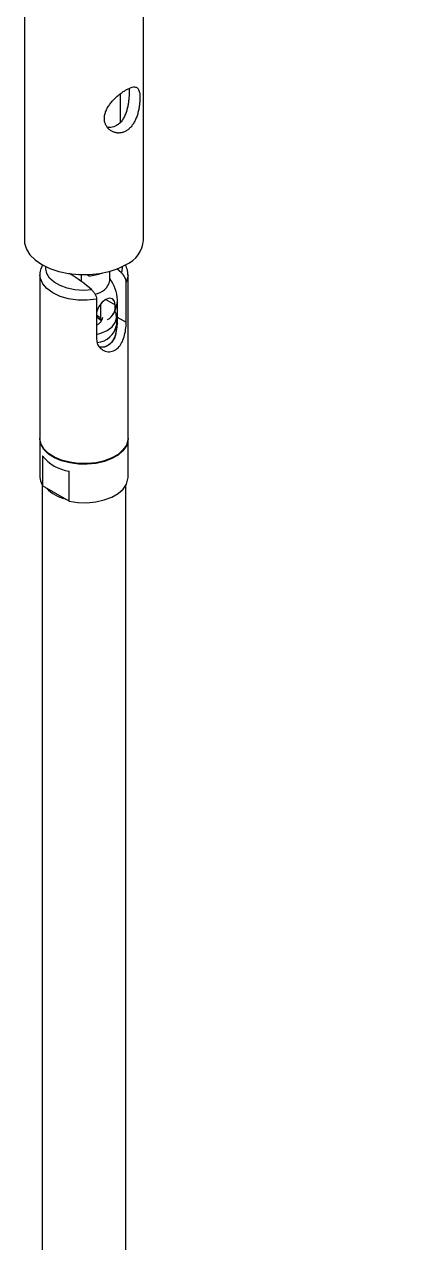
# Model space of a CAD drawing. Header units: millimetres. Extents: x 1036 to 1701, y -23 to 446.
# Drawn here: x 1476.3 to 1523.8, y 211.3 to 356.5 of the extents above; entities that cross this region are included whole.
import ezdxf

# ---------------------------------------------------------------- set-up
doc = ezdxf.new("R2010")
doc.units = ezdxf.units.MM
doc.layers.add('SolidLine', color=7, linetype='Continuous', lineweight=30)
pattern_1 = [(45, (588.481, 45.0295), (-2.245064, 2.245064), [])]

msp = doc.modelspace()

# ---------------------------------------------------------------- hatches: boundary and pattern name
at = {"layer": 'SolidLine', "linetype": 'Continuous', "lineweight": 18}
h = msp.add_hatch(dxfattribs=at)
h.set_pattern_fill('ANSI31', color=256, style=0)
h.set_pattern_definition(pattern_1)
edge = h.paths.add_edge_path(flags=0)
edge.add_spline(control_points=[(1522.6, 352), (1522.6, 352.04), (1522.6, 352.09), (1522.61, 352.13), (1522.63, 352.2), (1522.65, 352.26), (1522.69, 352.32), (1522.72, 352.38), (1522.77, 352.43), (1522.82, 352.47), (1522.87, 352.51), (1522.93, 352.55), (1522.99, 352.57), (1523.05, 352.59), (1523.12, 352.61), (1523.19, 352.61), (1523.25, 352.61), (1523.32, 352.6), (1523.39, 352.58), (1523.45, 352.56), (1523.51, 352.52), (1523.56, 352.48), (1523.62, 352.44), (1523.67, 352.39), (1523.7, 352.33), (1523.74, 352.27), (1523.77, 352.21), (1523.78, 352.14), (1523.8, 352.08), (1523.8, 352), (1523.8, 351.94), (1523.79, 351.87), (1523.77, 351.8), (1523.74, 351.74), (1523.71, 351.68), (1523.67, 351.62), (1523.63, 351.58), (1523.58, 351.53), (1523.52, 351.49), (1523.46, 351.46), (1523.41, 351.43), (1523.34, 351.41), (1523.27, 351.4), (1523.21, 351.39), (1523.14, 351.4), (1523.07, 351.41), (1523.01, 351.42), (1522.94, 351.45), (1522.89, 351.49), (1522.83, 351.52), (1522.78, 351.57), (1522.73, 351.62), (1522.69, 351.67), (1522.66, 351.74), (1522.63, 351.8), (1522.61, 351.86), (1522.6, 351.93), (1522.6, 352)], knot_values=[0, 0, 0, 0, 0.000128, 0.000128, 0.000128, 0.000333, 0.000333, 0.000333, 0.000536, 0.000536, 0.000536, 0.000738, 0.000738, 0.000738, 0.000939, 0.000939, 0.000939, 0.001141, 0.001141, 0.001141, 0.001345, 0.001345, 0.001345, 0.001551, 0.001551, 0.001551, 0.00176, 0.00176, 0.00176, 0.001967, 0.001967, 0.001967, 0.002172, 0.002172, 0.002172, 0.002374, 0.002374, 0.002374, 0.002575, 0.002575, 0.002575, 0.002776, 0.002776, 0.002776, 0.002979, 0.002979, 0.002979, 0.003184, 0.003184, 0.003184, 0.003389, 0.003389, 0.003389, 0.003596, 0.003596, 0.003596, 0.003802, 0.003802, 0.003802, 0.003802], weights=[1, 1, 1, 1, 1, 1, 1, 1, 1, 1, 1, 1, 1, 1, 1, 1, 1, 1, 1, 1, 1, 1, 1, 1, 1, 1, 1, 1, 1, 1, 1, 1, 1, 1, 1, 1, 1, 1, 1, 1, 1, 1, 1, 1, 1, 1, 1, 1, 1, 1, 1, 1, 1, 1, 1, 1, 1, 1], degree=3, periodic=0)
h = msp.add_hatch(dxfattribs=at)
h.set_pattern_fill('ANSI31', color=256, style=0)
h.set_pattern_definition(pattern_1)
edge = h.paths.add_edge_path(flags=0)
edge.add_spline(control_points=[(1522.6, 348.39), (1522.6, 348.43), (1522.6, 348.47), (1522.61, 348.51), (1522.63, 348.58), (1522.65, 348.64), (1522.69, 348.7), (1522.72, 348.76), (1522.77, 348.81), (1522.82, 348.85), (1522.87, 348.9), (1522.93, 348.93), (1522.99, 348.95), (1523.06, 348.98), (1523.12, 348.99), (1523.19, 348.99), (1523.26, 348.99), (1523.32, 348.98), (1523.39, 348.96), (1523.45, 348.94), (1523.51, 348.91), (1523.57, 348.86), (1523.62, 348.82), (1523.67, 348.77), (1523.7, 348.71), (1523.74, 348.66), (1523.77, 348.59), (1523.78, 348.52), (1523.8, 348.46), (1523.8, 348.39), (1523.8, 348.32), (1523.79, 348.25), (1523.77, 348.19), (1523.74, 348.12), (1523.71, 348.06), (1523.67, 348.01), (1523.63, 347.96), (1523.58, 347.91), (1523.52, 347.87), (1523.46, 347.84), (1523.4, 347.81), (1523.34, 347.79), (1523.27, 347.79), (1523.21, 347.78), (1523.14, 347.78), (1523.07, 347.79), (1523.01, 347.81), (1522.94, 347.84), (1522.88, 347.87), (1522.83, 347.91), (1522.77, 347.95), (1522.73, 348.01), (1522.69, 348.06), (1522.66, 348.12), (1522.63, 348.18), (1522.61, 348.25), (1522.6, 348.32), (1522.6, 348.39)], knot_values=[0, 0, 0, 0, 0.000128, 0.000128, 0.000128, 0.000332, 0.000332, 0.000332, 0.000535, 0.000535, 0.000535, 0.000737, 0.000737, 0.000737, 0.000939, 0.000939, 0.000939, 0.001141, 0.001141, 0.001141, 0.001345, 0.001345, 0.001345, 0.00155, 0.00155, 0.00155, 0.001757, 0.001757, 0.001757, 0.001964, 0.001964, 0.001964, 0.002168, 0.002168, 0.002168, 0.002371, 0.002371, 0.002371, 0.002572, 0.002572, 0.002572, 0.002774, 0.002774, 0.002774, 0.002977, 0.002977, 0.002977, 0.003181, 0.003181, 0.003181, 0.003386, 0.003386, 0.003386, 0.003592, 0.003592, 0.003592, 0.003797, 0.003797, 0.003797, 0.003797], weights=[1, 1, 1, 1, 1, 1, 1, 1, 1, 1, 1, 1, 1, 1, 1, 1, 1, 1, 1, 1, 1, 1, 1, 1, 1, 1, 1, 1, 1, 1, 1, 1, 1, 1, 1, 1, 1, 1, 1, 1, 1, 1, 1, 1, 1, 1, 1, 1, 1, 1, 1, 1, 1, 1, 1, 1, 1, 1], degree=3, periodic=0)

# ---------------------------------------------------------------- linework, layer by layer
at = {"layer": 'SolidLine', "linetype": 'Continuous', "lineweight": 25}
for p, q in [((1476.35, 360.55), (1476.35, 330.75)), ((1490.55, 330.75), (1490.55, 360.55)), ((1487.79, 344.8), (1487.79, 348.21)), ((1486.55, 325.95), (1486.55, 327.06)), ((1487.91, 326.86), (1487.36, 327.33)), ((1478.2, 326.61), (1478.2, 307.15)), ((1483.14, 325.82), (1483.14, 326.65)), ((1483.75, 326.65), (1484.01, 326.5)), ((1484.01, 326.5), (1484.01, 326.66)), ((1488.48, 320.98), (1488.48, 325.75)), ((1488.7, 307.15), (1488.7, 326.61)), ((1484.94, 323.71), (1484.94, 318.94)), ((1485.43, 323.14), (1485.43, 321.22)), ((1486.04, 323.7), (1487.17, 323.04)), ((1487.42, 323.63), (1487.42, 321.59)), ((1485.43, 321.22), (1485.59, 321.2)), ((1487.35, 320.62), (1487.35, 321.6)), ((1487.42, 321.59), (1488.48, 320.98)), ((1486.05, 318.15), (1486.07, 318.1)), ((1478.2, 307.07), (1478.2, 302.49)), ((1488.7, 302.49), (1488.7, 307.07)), ((1478.51, 305.06), (1478.51, 301.47)), ((1481.67, 299.64), (1481.67, 303.24)), ((1478.45, 301.57), (1478.45, 123.04)), ((1481.67, 299.64), (1478.51, 301.47)), ((1488.45, 122.86), (1488.45, 301.57))]:
    msp.add_line(p, q, dxfattribs=at)
at = {"layer": 'SolidLine', "linetype": 'Continuous', "lineweight": 25, "flags": 128}
for points in [[(1476.35, 330.75), (1476.37, 330.39), (1476.59, 329.69), (1477.01, 329.01), (1477.63, 328.4), (1478.43, 327.85), (1479.38, 327.39), (1480.45, 327.03), (1481.61, 326.79), (1482.83, 326.66), (1484.07, 326.66), (1485.29, 326.79), (1486.45, 327.03), (1487.52, 327.39), (1488.47, 327.85)], [(1484.37, 324.82), (1483.38, 324.76), (1482.38, 324.84), (1481.44, 325.03), (1480.6, 325.34), (1479.89, 325.75), (1479.36, 326.24), (1479.02, 326.78), (1478.89, 327.35), (1478.91, 327.6)], [(1487.99, 327.6), (1488, 327.43), (1487.91, 326.86)], [(1484.94, 323.71), (1483.84, 323.59), (1482.71, 323.61), (1481.62, 323.77), (1480.61, 324.06), (1479.74, 324.47), (1479.03, 324.98), (1478.53, 325.56), (1478.25, 326.19), (1478.2, 326.59)], [(1488.7, 326.61), (1488.68, 326.39), (1488.48, 325.75)], [(1487.17, 323.04), (1487.09, 323.49), (1486.84, 323.78), (1486.47, 323.85), (1486.04, 323.7), (1485.61, 323.35), (1485.24, 322.85), (1484.99, 322.29), (1484.94, 322.08)], [(1484.94, 319.52), (1485.47, 319.68), (1486.21, 320.01), (1486.79, 320.44), (1487.17, 320.93), (1487.34, 321.47), (1487.28, 322.01), (1487.13, 322.34)], [(1485.42, 321.24), (1485.04, 321.54), (1484.94, 321.59)], [(1485.53, 321.11), (1485.45, 321.21), (1485.45, 321.22)], [(1488.7, 307.15), (1488.68, 306.92), (1488.5, 306.31), (1488.1, 305.75), (1487.52, 305.23), (1486.77, 304.8), (1485.88, 304.46), (1484.89, 304.23), (1483.85, 304.13), (1482.78, 304.14), (1481.75, 304.28), (1480.78, 304.54), (1479.93, 304.9), (1479.22, 305.35), (1478.68, 305.88), (1478.33, 306.46), (1478.2, 307.07), (1478.2, 307.15)], [(1488.7, 307.07), (1488.68, 306.84), (1488.5, 306.23), (1488.1, 305.66), (1487.52, 305.15), (1486.77, 304.72), (1485.88, 304.38), (1484.89, 304.15), (1483.85, 304.04), (1482.78, 304.06), (1481.75, 304.2), (1480.78, 304.46), (1479.93, 304.82), (1479.22, 305.27), (1478.68, 305.8), (1478.33, 306.38), (1478.2, 306.99), (1478.2, 307.07)], [(1478.2, 302.49), (1478.25, 302.07), (1478.51, 301.47)], [(1481.67, 299.64), (1482.72, 299.49), (1483.79, 299.47), (1484.86, 299.57), (1485.86, 299.8), (1486.76, 300.14), (1487.52, 300.58), (1488.11, 301.1), (1488.51, 301.68), (1488.69, 302.3), (1488.7, 302.49)]]:
    msp.add_lwpolyline(points, dxfattribs=at)
at = {"layer": 'SolidLine', "linetype": 'Continuous', "lineweight": 25}
for centre, radius, start, end in [((1487.08, 331.04), 3.48, 293.4621, 355.2177), ((1473.26, 312.39), 16.68, 48.2005, 59.644), ((1483.56, 332.5), 6.02, 274.3307, 289.8409), ((1484.53, 326.38), 2.06, 276.3345, 348.0165), ((1482.7, 323.42), 4.73, 2.5383, 35.524), ((1485.44, 322.83), 1.74, 297.7603, 6.9851), ((1483.45, 323.89), 4, 329.3321, 353.6822), ((1484.4, 320.89), 1.08, 17.7217, 59.7361), ((1484.49, 321.76), 1.22, 291.96, 352.3619), ((1484.8, 321.16), 2.6, 275.0649, 348.1434), ((1482.33, 308.03), 4.84, 217.8239, 262.1815), ((1482.37, 304.51), 4.74, 224.3866, 255.6187)]:
    msp.add_arc(centre, radius, start, end, dxfattribs=at)
for points, knots in [([(1485.88, 345.27), (1485.88, 345.14), (1485.9, 344.88), (1486.02, 344.53), (1486.21, 344.21), (1486.45, 343.94), (1486.76, 343.73), (1487.11, 343.58), (1487.49, 343.51), (1487.89, 343.54), (1488.27, 343.66), (1488.62, 343.85), (1488.93, 344.12), (1489.21, 344.44), (1489.45, 344.82), (1489.65, 345.24), (1489.82, 345.71), (1489.95, 346.21), (1490.05, 346.72), (1490.1, 347.21), (1490.12, 347.66), (1490.11, 348.04), (1490.08, 348.35), (1490.01, 348.61), (1489.91, 348.81), (1489.77, 348.95), (1489.59, 349.02), (1489.35, 349.03), (1489.07, 348.96), (1488.75, 348.82), (1488.4, 348.63), (1488.05, 348.41), (1487.68, 348.14), (1487.33, 347.83), (1486.98, 347.5), (1486.65, 347.12), (1486.35, 346.72), (1486.11, 346.29), (1485.95, 345.85), (1485.88, 345.51), (1485.88, 345.32), (1485.88, 345.27)], [0, 0, 0, 0, 0.024795, 0.050358, 0.07514, 0.100569, 0.126788, 0.153702, 0.181018, 0.209214, 0.235052, 0.261742, 0.286016, 0.310977, 0.335663, 0.360975, 0.387431, 0.414603, 0.44189, 0.470077, 0.49554, 0.521853, 0.545693, 0.570174, 0.595072, 0.620586, 0.647535, 0.675256, 0.702233, 0.730113, 0.755176, 0.781025, 0.805211, 0.830042, 0.85535, 0.881299, 0.90835, 0.936187, 0.963027, 0.990794, 1, 1, 1, 1]), ([(1488.82, 348.85), (1488.82, 348.76), (1488.83, 348.56), (1488.83, 348.19), (1488.81, 347.78), (1488.77, 347.35), (1488.71, 346.91), (1488.61, 346.44), (1488.47, 345.96), (1488.28, 345.49), (1488.03, 345.06), (1487.72, 344.68), (1487.46, 344.51), (1487.34, 344.42)], [0, 0, 0, 0, 0.067599, 0.162193, 0.241718, 0.323313, 0.408, 0.494542, 0.592039, 0.692176, 0.792226, 0.895893, 1, 1, 1, 1]), ([(1487.34, 344.42), (1487.23, 344.37), (1487, 344.25), (1486.64, 344.19), (1486.37, 344.18), (1486.24, 344.21), (1486.22, 344.21)], [0, 0, 0, 0, 0.314416, 0.638692, 0.952936, 1, 1, 1, 1]), ([(1478.51, 327.82), (1478.45, 327.68), (1478.28, 327.32), (1478.17, 326.89), (1478.21, 326.62), (1478.21, 326.58)], [0, 0, 0, 0, 0.3562932, 0.9146161, 1, 1, 1, 1]), ([(1488.48, 325.75), (1488.48, 325.76), (1488.48, 325.85), (1488.45, 326.04), (1488.34, 326.32), (1488.16, 326.6), (1488.01, 326.77), (1487.92, 326.85), (1487.91, 326.86)], [0, 0, 0, 0, 0.023765, 0.245834, 0.468669, 0.706031, 0.97057, 1, 1, 1, 1]), ([(1488.68, 326.64), (1488.68, 326.84), (1488.66, 327.25), (1488.47, 327.63), (1488.38, 327.83)], [0, 0, 0, 0, 0.467994, 1, 1, 1, 1]), ([(1484.37, 324.82), (1484.42, 324.77), (1484.55, 324.65), (1484.74, 324.39), (1484.9, 324.06), (1484.94, 323.83), (1484.94, 323.72), (1484.94, 323.71)], [0, 0, 0, 0, 0.153858, 0.433364, 0.714232, 0.960527, 1, 1, 1, 1]), ([(1484.94, 318.94), (1484.97, 318.73), (1485.03, 318.31), (1485.42, 317.81), (1485.98, 317.48), (1486.65, 317.42), (1487.27, 317.68), (1487.77, 318.18), (1488.13, 318.85), (1488.36, 319.66), (1488.47, 320.42), (1488.48, 320.83), (1488.48, 320.98)], [0, 0, 0, 0, 0.098816, 0.197337, 0.303203, 0.415283, 0.519945, 0.616385, 0.714308, 0.820857, 0.932971, 1, 1, 1, 1]), ([(1487.42, 321.59), (1487.42, 321.37), (1487.42, 320.93), (1487.35, 320.15), (1487.17, 319.33), (1486.81, 318.58), (1486.27, 318.12), (1485.73, 317.95), (1485.42, 318.01), (1485.3, 318.03)], [0, 0, 0, 0, 0.14047, 0.280135, 0.438591, 0.615859, 0.77489, 0.912686, 1, 1, 1, 1]), ([(1485.83, 318.03), (1485.86, 318.04), (1486.26, 318.18), (1486.72, 318.53), (1487.16, 319.09), (1487.31, 319.63), (1487.33, 320.03), (1487.22, 320.22), (1487.22, 320.24)], [0, 0, 0, 0, 0.029905, 0.363165, 0.552015, 0.75874, 0.982658, 1, 1, 1, 1])]:
    msp.add_open_spline(points, degree=3, knots=knots, dxfattribs=at)

doc.saveas('drawing.dxf')
